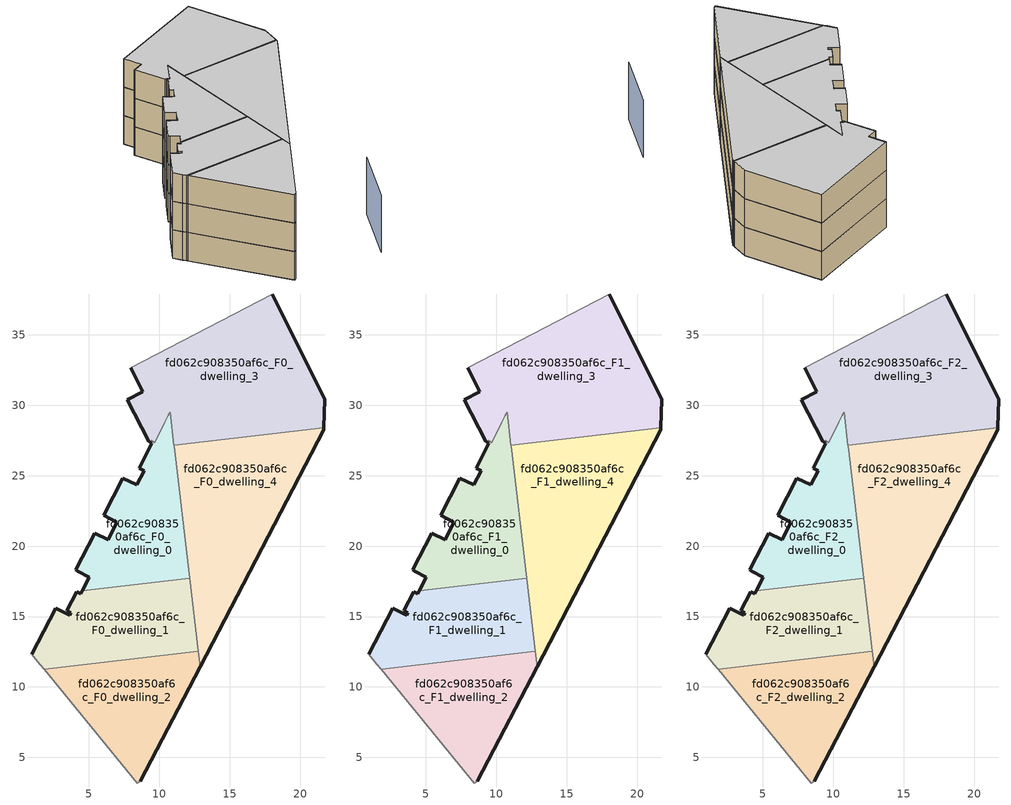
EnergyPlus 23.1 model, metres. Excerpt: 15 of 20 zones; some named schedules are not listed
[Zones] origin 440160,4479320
fd062c908350af6c_F0_dwelling_0
 floor ground (EU_floor_Construction): 12.16,17.74 10.76,29.53 10.64,29.28 9.68,27.36 9.42,27.51 9.35,27.38 9.48,27.3 8.59,25.53 8.92,25.35 8.41,24.35 7.41,24.83 6.04,22.19 6.99,21.7 6.36,20.44 5.43,20.93 4.07,18.31 4.2,18.24 4.22,18.22 5.01,17.78 4.54,16.84 z0
 wall outside (EU_wall_Construction): 4.54,16.84 5.01,17.78 4.22,18.22 4.2,18.24 4.07,18.31 5.43,20.93 6.36,20.44 6.99,21.7 6.04,22.19 7.41,24.83 8.41,24.35 8.92,25.35 8.59,25.53 9.48,27.3 9.35,27.38 z0:3
 wall to fd062c908350af6c_F0_dwelling_3 (EU_wall_Construction): 9.35,27.38 9.42,27.51 9.68,27.36 10.4,28.79 / 10.65,29.29 10.76,29.53 11.04,27.16 / 10.4,28.8 10.64,29.28 z0:3
 wall to fd062c908350af6c_F0_dwelling_1 (EU_wall_Construction): 12.16,17.74 4.54,16.84 z0:3
 wall to fd062c908350af6c_F0_dwelling_4 (EU_wall_Construction): 11.05,27.11 12.16,17.74 / 11.04,27.16 11.05,27.12 z0:3
fd062c908350af6c_F0_dwelling_1
 floor ground (EU_floor_Construction): 12.77,12.55 12.16,17.74 4.54,16.84 4.43,16.62 4.13,16.78 3.41,15.43 3.72,15.28 3.63,15.08 2.64,15.58 0.95,12.33 1.52,11.63 1.82,11.26 z0
 wall outside (EU_wall_Construction): 0.95,12.33 2.64,15.58 3.63,15.08 3.72,15.28 3.41,15.43 4.13,16.78 4.43,16.62 4.54,16.84 z0:3
 wall adiabatic (EU_wall_Construction): 1.82,11.26 1.52,11.63 0.95,12.33 z0:3
 wall to fd062c908350af6c_F0_dwelling_2 (EU_wall_Construction): 12.77,12.55 1.82,11.26 z0:3
 wall to fd062c908350af6c_F0_dwelling_4 (EU_wall_Construction): 12.16,17.74 12.77,12.55 z0:3
fd062c908350af6c_F0_dwelling_2
 floor ground (EU_floor_Construction): 8.66,3.32 12.9,11.44 12.77,12.55 1.82,11.26 8.43,3.18 z0
 wall outside (EU_wall_Construction): 12.9,11.44 8.66,3.32 z0:3
 wall adiabatic (EU_wall_Construction): 8.66,3.32 8.43,3.18 1.82,11.26 z0:3
 wall to fd062c908350af6c_F0_dwelling_4 (EU_wall_Construction): 12.77,12.55 12.9,11.44 z0:3
fd062c908350af6c_F0_dwelling_3
 floor ground (EU_floor_Construction): 21.68,28.42 21.75,30.45 18.02,37.91 7.97,32.67 8.81,30.97 7.74,30.39 9.25,27.44 9.35,27.38 9.42,27.51 9.68,27.36 10.64,29.29 10.76,29.53 11.04,27.16 z0
 wall outside (EU_wall_Construction): 9.35,27.38 9.25,27.44 7.74,30.39 8.81,30.97 7.97,32.67 / 18.02,37.91 21.75,30.45 21.68,28.42 z0:3
 wall adiabatic (EU_wall_Construction): 7.97,32.67 18.02,37.91 z0:3
 wall to fd062c908350af6c_F0_dwelling_4 (EU_wall_Construction): 21.68,28.42 11.04,27.16 z0:3
fd062c908350af6c_F0_dwelling_4
 floor ground (EU_floor_Construction): 12.9,11.44 21.68,28.26 21.68,28.37 21.68,28.42 11.04,27.16 11.05,27.12 z0
 wall outside (EU_wall_Construction): 21.68,28.42 21.68,28.37 21.68,28.26 12.9,11.44 z0:3
fd062c908350af6c_F1_dwelling_0
 floor to fd062c908350af6c_F0_dwelling_0 (EU_floor_Construction): 12.16,17.74 10.76,29.53 9.68,27.36 9.42,27.51 9.35,27.38 9.48,27.3 8.59,25.53 8.92,25.35 8.41,24.35 7.41,24.83 6.04,22.19 6.99,21.7 6.36,20.44 5.43,20.93 4.07,18.31 4.2,18.24 4.22,18.22 5.01,17.78 4.54,16.84 z3
 wall outside (EU_wall_Construction): 4.54,16.84 5.01,17.78 4.22,18.22 4.2,18.24 4.07,18.31 5.43,20.93 6.36,20.44 6.99,21.7 6.04,22.19 7.41,24.83 8.41,24.35 8.92,25.35 8.59,25.53 9.48,27.3 9.35,27.38 z3:6
 wall to fd062c908350af6c_F1_dwelling_3 (EU_wall_Construction): 9.35,27.38 9.42,27.51 9.68,27.36 10.4,28.79 / 10.65,29.29 10.76,29.53 11.04,27.16 / 10.4,28.8 10.64,29.28 z3:6
 wall to fd062c908350af6c_F1_dwelling_1 (EU_wall_Construction): 12.16,17.74 4.54,16.84 z3:6
 wall to fd062c908350af6c_F1_dwelling_4 (EU_wall_Construction): 11.05,27.11 12.16,17.74 / 11.04,27.16 11.05,27.12 z3:6
fd062c908350af6c_F1_dwelling_1
 floor to fd062c908350af6c_F0_dwelling_1 (EU_floor_Construction): 12.77,12.55 12.16,17.74 4.54,16.84 4.43,16.62 4.13,16.78 3.41,15.43 3.72,15.28 3.63,15.08 2.64,15.58 0.95,12.33 1.52,11.63 1.82,11.26 z3
 wall outside (EU_wall_Construction): 0.95,12.33 2.64,15.58 3.63,15.08 3.72,15.28 3.41,15.43 4.13,16.78 4.43,16.62 4.54,16.84 z3:6
 wall adiabatic (EU_wall_Construction): 1.82,11.26 1.52,11.63 0.95,12.33 z3:6
 wall to fd062c908350af6c_F1_dwelling_2 (EU_wall_Construction): 12.77,12.55 1.82,11.26 z3:6
 wall to fd062c908350af6c_F1_dwelling_4 (EU_wall_Construction): 12.16,17.74 12.77,12.55 z3:6
fd062c908350af6c_F1_dwelling_2
 floor to fd062c908350af6c_F0_dwelling_2 (EU_floor_Construction): 8.66,3.32 12.9,11.44 12.77,12.55 1.82,11.26 8.43,3.18 z3
 wall outside (EU_wall_Construction): 12.9,11.44 8.66,3.32 z3:6
 wall adiabatic (EU_wall_Construction): 8.66,3.32 8.43,3.18 1.82,11.26 z3:6
 wall to fd062c908350af6c_F1_dwelling_4 (EU_wall_Construction): 12.77,12.55 12.9,11.44 z3:6
fd062c908350af6c_F1_dwelling_3
 floor to fd062c908350af6c_F0_dwelling_3 (EU_floor_Construction): 21.68,28.42 21.75,30.45 18.02,37.91 7.97,32.67 8.81,30.97 7.74,30.39 9.25,27.44 9.35,27.38 9.42,27.51 9.68,27.36 10.64,29.28 10.76,29.53 11.04,27.16 z3
 wall outside (EU_wall_Construction): 9.35,27.38 9.25,27.44 7.74,30.39 8.81,30.97 7.97,32.67 / 18.02,37.91 21.75,30.45 21.68,28.42 z3:6
 wall adiabatic (EU_wall_Construction): 7.97,32.67 18.02,37.91 z3:6
 wall to fd062c908350af6c_F1_dwelling_4 (EU_wall_Construction): 21.68,28.42 11.04,27.16 z3:6
fd062c908350af6c_F1_dwelling_4
 floor to fd062c908350af6c_F0_dwelling_4 (EU_floor_Construction): 12.9,11.44 21.68,28.26 21.68,28.37 21.68,28.42 11.04,27.16 11.05,27.12 z3
 wall outside (EU_wall_Construction): 21.68,28.42 21.68,28.37 21.68,28.26 12.9,11.44 z3:6
fd062c908350af6c_F2_dwelling_0
 floor to fd062c908350af6c_F1_dwelling_0 (EU_floor_Construction): 12.16,17.74 10.76,29.53 9.68,27.36 9.42,27.51 9.35,27.38 9.48,27.3 8.59,25.53 8.92,25.35 8.41,24.35 7.41,24.83 6.04,22.19 6.99,21.7 6.36,20.44 5.43,20.93 4.07,18.31 4.2,18.24 4.22,18.22 5.01,17.78 4.54,16.84 z6
 wall outside (EU_wall_Construction): 4.54,16.84 5.01,17.78 4.22,18.22 4.2,18.24 4.07,18.31 5.43,20.93 6.36,20.44 6.99,21.7 6.04,22.19 7.41,24.83 8.41,24.35 8.92,25.35 8.59,25.53 9.48,27.3 9.35,27.38 z6:9
 wall to fd062c908350af6c_F2_dwelling_3 (EU_wall_Construction): 9.35,27.38 9.42,27.51 9.68,27.36 10.4,28.79 / 10.65,29.29 10.76,29.53 11.04,27.16 / 10.4,28.8 10.64,29.28 z6:9
 wall to fd062c908350af6c_F2_dwelling_1 (EU_wall_Construction): 12.16,17.74 4.54,16.84 z6:9
 wall to fd062c908350af6c_F2_dwelling_4 (EU_wall_Construction): 11.05,27.11 12.16,17.74 / 11.04,27.16 11.05,27.12 z6:9
 ceiling to fd062c908350af6c_F3_dwelling_0 (EU_floor_Construction): 10.76,29.53 12.16,17.74 4.54,16.84 5.01,17.78 4.22,18.22 4.2,18.24 4.07,18.31 5.43,20.93 6.36,20.44 6.99,21.7 6.04,22.19 7.41,24.83 8.41,24.35 8.92,25.35 8.59,25.53 9.48,27.3 9.35,27.38 9.42,27.51 9.68,27.36 z9
fd062c908350af6c_F2_dwelling_1
 floor to fd062c908350af6c_F1_dwelling_1 (EU_floor_Construction): 12.77,12.55 12.16,17.74 4.54,16.84 4.43,16.62 4.13,16.78 3.41,15.43 3.72,15.28 3.63,15.08 2.64,15.58 0.95,12.33 1.52,11.63 1.82,11.26 z6
 wall outside (EU_wall_Construction): 0.95,12.33 2.64,15.58 3.63,15.08 3.72,15.28 3.41,15.43 4.13,16.78 4.43,16.62 4.54,16.84 z6:9
 wall adiabatic (EU_wall_Construction): 1.82,11.26 1.52,11.63 0.95,12.33 z6:9
 wall to fd062c908350af6c_F2_dwelling_2 (EU_wall_Construction): 12.77,12.55 1.82,11.26 z6:9
 wall to fd062c908350af6c_F2_dwelling_4 (EU_wall_Construction): 12.16,17.74 12.77,12.55 z6:9
 ceiling to fd062c908350af6c_F3_dwelling_1 (EU_floor_Construction): 12.16,17.74 12.77,12.55 1.82,11.26 1.52,11.63 0.95,12.33 2.64,15.58 3.63,15.08 3.72,15.28 3.41,15.43 4.13,16.78 4.43,16.62 4.54,16.84 z9
fd062c908350af6c_F2_dwelling_2
 floor to fd062c908350af6c_F1_dwelling_2 (EU_floor_Construction): 8.66,3.32 12.9,11.44 12.77,12.55 1.82,11.26 8.43,3.18 z6
 wall outside (EU_wall_Construction): 12.9,11.44 8.66,3.32 z6:9
 wall adiabatic (EU_wall_Construction): 8.66,3.32 8.43,3.18 1.82,11.26 z6:9
 wall to fd062c908350af6c_F2_dwelling_4 (EU_wall_Construction): 12.77,12.55 12.9,11.44 z6:9
 ceiling to fd062c908350af6c_F3_dwelling_2 (EU_floor_Construction): 12.77,12.55 12.9,11.44 8.66,3.32 8.43,3.18 1.82,11.26 z9
fd062c908350af6c_F2_dwelling_3
 floor to fd062c908350af6c_F1_dwelling_3 (EU_floor_Construction): 21.68,28.42 21.75,30.45 18.02,37.91 7.97,32.67 8.81,30.97 7.74,30.39 9.25,27.44 9.35,27.38 9.42,27.51 9.68,27.36 10.64,29.28 10.76,29.53 11.04,27.16 z6
 wall outside (EU_wall_Construction): 9.35,27.38 9.25,27.44 7.74,30.39 8.81,30.97 7.97,32.67 / 18.02,37.91 21.75,30.45 21.68,28.42 z6:9
 wall adiabatic (EU_wall_Construction): 7.97,32.67 18.02,37.91 z6:9
 wall to fd062c908350af6c_F2_dwelling_4 (EU_wall_Construction): 21.68,28.42 11.04,27.16 z6:9
 ceiling to fd062c908350af6c_F3_dwelling_3 (EU_floor_Construction): 18.02,37.91 21.75,30.45 21.68,28.42 11.04,27.16 10.76,29.53 10.64,29.28 9.68,27.36 9.42,27.51 9.35,27.38 9.25,27.44 7.74,30.39 8.81,30.97 7.97,32.67 z9
fd062c908350af6c_F2_dwelling_4
 floor to fd062c908350af6c_F1_dwelling_4 (EU_floor_Construction): 12.9,11.44 21.68,28.26 21.68,28.37 21.68,28.42 11.04,27.16 11.05,27.12 z6
 wall outside (EU_wall_Construction): 21.68,28.42 21.68,28.37 21.68,28.26 12.9,11.44 z6:9
 ceiling to fd062c908350af6c_F3_dwelling_4 (EU_floor_Construction): 21.68,28.42 21.68,28.37 21.68,28.26 12.9,11.44 11.05,27.12 11.04,27.16 z9
shading: 17.84,3.42 20.34,10.17 z0:6
[Building]
EU S2 Campaign: North Axis=0; Terrain=City; Solar Distribution=FullExterior
[Site:Location]
Madrid: Latitude=40.5; Longitude=-3.5; Time Zone=1; Elevation=609
[SizingPeriod:WeatherFileDays]
AnnualSizingPeriod: Begin Month=1; Begin Day of Month=1; End Month=12; End Day of Month=31; Day of Week for Start Day=Monday; Use Weather File Daylight Saving Period=No; Use Weather File Rain and Snow Indicators=No
[MATERIAL]
EU_InternalMass_Material: Roughness=MediumRough; Thickness=0.1; Conductivity=1; Density=1800; Specific Heat=900; Thermal Absorptance=0.9; Solar Absorptance=0.7; Visible Absorptance=0.7
[MATERIAL:NOMASS] Roughness=MediumRough; Thermal Absorptance=0.9; Solar Absorptance=0.7; Visible Absorptance=0.7
Name | Thermal Resistance
EU_wall_NoMass | 1.60022
EU_floor_NoMass | 0.470652
[CONSTRUCTION]
EU_wall_Construction: EU_wall_NoMass
EU_floor_Construction: EU_floor_NoMass
EU_InternalMass_Construction: EU_InternalMass_Material
[ZONE] Type=1; Multiplier=1; Ceiling Height=autocalculate; Floor Area=autocalculate; Part of Total Floor Area=Yes
Name | Volume
fd062c908350af6c_F0_dwelling_0 | 155.05
fd062c908350af6c_F1_dwelling_0; fd062c908350af6c_F2_dwelling_0 | 155.053
fd062c908350af6c_F0_dwelling_1; fd062c908350af6c_F1_dwelling_1; fd062c908350af6c_F2_dwelling_1 | 162.323
fd062c908350af6c_F0_dwelling_2; fd062c908350af6c_F1_dwelling_2; fd062c908350af6c_F2_dwelling_2 | 156.542
fd062c908350af6c_F0_dwelling_3 | 289.149
fd062c908350af6c_F1_dwelling_3; fd062c908350af6c_F2_dwelling_3 | 289.157
fd062c908350af6c_F0_dwelling_4; fd062c908350af6c_F1_dwelling_4; fd062c908350af6c_F2_dwelling_4 | 256.461
[INTERNALMASS] Construction=EU_InternalMass_Construction
Name | Zone or ZoneList | Surface Area
fd062c908350af6c_F0_dwelling_0_EU_InternalMass | fd062c908350af6c_F0_dwelling_0 | 51.6824
fd062c908350af6c_F0_dwelling_1_EU_InternalMass | fd062c908350af6c_F0_dwelling_1 | 54.1053
fd062c908350af6c_F0_dwelling_2_EU_InternalMass | fd062c908350af6c_F0_dwelling_2 | 52.1852
fd062c908350af6c_F0_dwelling_3_EU_InternalMass | fd062c908350af6c_F0_dwelling_3 | 96.381
fd062c908350af6c_F0_dwelling_4_EU_InternalMass | fd062c908350af6c_F0_dwelling_4 | 85.4937
fd062c908350af6c_F1_dwelling_0_EU_InternalMass | fd062c908350af6c_F1_dwelling_0 | 51.6824
fd062c908350af6c_F1_dwelling_1_EU_InternalMass | fd062c908350af6c_F1_dwelling_1 | 54.1053
fd062c908350af6c_F1_dwelling_2_EU_InternalMass | fd062c908350af6c_F1_dwelling_2 | 52.1852
fd062c908350af6c_F1_dwelling_3_EU_InternalMass | fd062c908350af6c_F1_dwelling_3 | 96.381
fd062c908350af6c_F1_dwelling_4_EU_InternalMass | fd062c908350af6c_F1_dwelling_4 | 85.4937
fd062c908350af6c_F2_dwelling_0_EU_InternalMass | fd062c908350af6c_F2_dwelling_0 | 51.6824
fd062c908350af6c_F2_dwelling_1_EU_InternalMass | fd062c908350af6c_F2_dwelling_1 | 54.1053
fd062c908350af6c_F2_dwelling_2_EU_InternalMass | fd062c908350af6c_F2_dwelling_2 | 52.1852
fd062c908350af6c_F2_dwelling_3_EU_InternalMass | fd062c908350af6c_F2_dwelling_3 | 96.381
fd062c908350af6c_F2_dwelling_4_EU_InternalMass | fd062c908350af6c_F2_dwelling_4 | 85.4937
[OTHEREQUIPMENT] Fuel Type=Electricity; Design Level Calculation Method=Watts/Area; Power per Zone Floor Area=1; Fraction Latent=0; Fraction Radiant=0; Fraction Lost=0; Carbon Dioxide Generation Rate=0; EndUse Subcategory=EU_Step8_InternalGains
Name | Zone or ZoneList or Space or SpaceList | Schedule
EU_Step8_InternalGain_fd062c908350af6c_F0_dwelling_0_f000 | fd062c908350af6c_F0_dwelling_0 | EU_Step8_GainSchedule_fd062c908350af6c_F0_dwelling_0_f000
EU_Step8_InternalGain_fd062c908350af6c_F0_dwelling_1_f000 | fd062c908350af6c_F0_dwelling_1 | EU_Step8_GainSchedule_fd062c908350af6c_F0_dwelling_1_f000
EU_Step8_InternalGain_fd062c908350af6c_F0_dwelling_2_f000 | fd062c908350af6c_F0_dwelling_2 | EU_Step8_GainSchedule_fd062c908350af6c_F0_dwelling_2_f000
EU_Step8_InternalGain_fd062c908350af6c_F0_dwelling_3_f000 | fd062c908350af6c_F0_dwelling_3 | EU_Step8_GainSchedule_fd062c908350af6c_F0_dwelling_3_f000
EU_Step8_InternalGain_fd062c908350af6c_F0_dwelling_4_f000 | fd062c908350af6c_F0_dwelling_4 | EU_Step8_GainSchedule_fd062c908350af6c_F0_dwelling_4_f000
EU_Step8_InternalGain_fd062c908350af6c_F1_dwelling_0_f000 | fd062c908350af6c_F1_dwelling_0 | EU_Step8_GainSchedule_fd062c908350af6c_F1_dwelling_0_f000
EU_Step8_InternalGain_fd062c908350af6c_F1_dwelling_1_f000 | fd062c908350af6c_F1_dwelling_1 | EU_Step8_GainSchedule_fd062c908350af6c_F1_dwelling_1_f000
EU_Step8_InternalGain_fd062c908350af6c_F1_dwelling_2_f000 | fd062c908350af6c_F1_dwelling_2 | EU_Step8_GainSchedule_fd062c908350af6c_F1_dwelling_2_f000
EU_Step8_InternalGain_fd062c908350af6c_F1_dwelling_3_f000 | fd062c908350af6c_F1_dwelling_3 | EU_Step8_GainSchedule_fd062c908350af6c_F1_dwelling_3_f000
EU_Step8_InternalGain_fd062c908350af6c_F1_dwelling_4_f000 | fd062c908350af6c_F1_dwelling_4 | EU_Step8_GainSchedule_fd062c908350af6c_F1_dwelling_4_f000
EU_Step8_InternalGain_fd062c908350af6c_F2_dwelling_0_f000 | fd062c908350af6c_F2_dwelling_0 | EU_Step8_GainSchedule_fd062c908350af6c_F2_dwelling_0_f000
EU_Step8_InternalGain_fd062c908350af6c_F2_dwelling_1_f000 | fd062c908350af6c_F2_dwelling_1 | EU_Step8_GainSchedule_fd062c908350af6c_F2_dwelling_1_f000
EU_Step8_InternalGain_fd062c908350af6c_F2_dwelling_2_f000 | fd062c908350af6c_F2_dwelling_2 | EU_Step8_GainSchedule_fd062c908350af6c_F2_dwelling_2_f000
EU_Step8_InternalGain_fd062c908350af6c_F2_dwelling_3_f000 | fd062c908350af6c_F2_dwelling_3 | EU_Step8_GainSchedule_fd062c908350af6c_F2_dwelling_3_f000
EU_Step8_InternalGain_fd062c908350af6c_F2_dwelling_4_f000 | fd062c908350af6c_F2_dwelling_4 | EU_Step8_GainSchedule_fd062c908350af6c_F2_dwelling_4_f000
[ZONEVENTILATION:DESIGNFLOWRATE] Schedule=EU_AlwaysOn; Design Flow Rate Calculation Method=AirChanges/Hour; Air Changes per Hour=0.480704; Ventilation Type=Natural; Fan Pressure Rise=0; Fan Total Efficiency=1; Constant Term Coefficient=1; Temperature Term Coefficient=0; Velocity Term Coefficient=0; Velocity Squared Term Coefficient=0; Minimum Indoor Temperature=-100; Maximum Indoor Temperature=100; Delta Temperature=-100; Minimum Outdoor Temperature=-100; Maximum Outdoor Temperature=100; Maximum Wind Speed=40
Name | Zone or ZoneList or Space or SpaceList
EU_ConstantAir_fd062c908350af6c_F0_dwelling_0 | fd062c908350af6c_F0_dwelling_0
EU_ConstantAir_fd062c908350af6c_F0_dwelling_1 | fd062c908350af6c_F0_dwelling_1
EU_ConstantAir_fd062c908350af6c_F0_dwelling_2 | fd062c908350af6c_F0_dwelling_2
EU_ConstantAir_fd062c908350af6c_F0_dwelling_3 | fd062c908350af6c_F0_dwelling_3
EU_ConstantAir_fd062c908350af6c_F0_dwelling_4 | fd062c908350af6c_F0_dwelling_4
EU_ConstantAir_fd062c908350af6c_F1_dwelling_0 | fd062c908350af6c_F1_dwelling_0
EU_ConstantAir_fd062c908350af6c_F1_dwelling_1 | fd062c908350af6c_F1_dwelling_1
EU_ConstantAir_fd062c908350af6c_F1_dwelling_2 | fd062c908350af6c_F1_dwelling_2
EU_ConstantAir_fd062c908350af6c_F1_dwelling_3 | fd062c908350af6c_F1_dwelling_3
EU_ConstantAir_fd062c908350af6c_F1_dwelling_4 | fd062c908350af6c_F1_dwelling_4
EU_ConstantAir_fd062c908350af6c_F2_dwelling_0 | fd062c908350af6c_F2_dwelling_0
EU_ConstantAir_fd062c908350af6c_F2_dwelling_1 | fd062c908350af6c_F2_dwelling_1
EU_ConstantAir_fd062c908350af6c_F2_dwelling_2 | fd062c908350af6c_F2_dwelling_2
EU_ConstantAir_fd062c908350af6c_F2_dwelling_3 | fd062c908350af6c_F2_dwelling_3
EU_ConstantAir_fd062c908350af6c_F2_dwelling_4 | fd062c908350af6c_F2_dwelling_4
[HVACTEMPLATE:THERMOSTAT] Constant Heating Setpoint=20; Constant Cooling Setpoint=50
EU_HeatOnly_fd062c908350af6c_F0_dwelling_0; EU_HeatOnly_fd062c908350af6c_F0_dwelling_1; EU_HeatOnly_fd062c908350af6c_F0_dwelling_2; EU_HeatOnly_fd062c908350af6c_F0_dwelling_3; EU_HeatOnly_fd062c908350af6c_F0_dwelling_4; EU_HeatOnly_fd062c908350af6c_F1_dwelling_0; EU_HeatOnly_fd062c908350af6c_F1_dwelling_1; EU_HeatOnly_fd062c908350af6c_F1_dwelling_2; EU_HeatOnly_fd062c908350af6c_F1_dwelling_3; EU_HeatOnly_fd062c908350af6c_F1_dwelling_4; EU_HeatOnly_fd062c908350af6c_F2_dwelling_0; EU_HeatOnly_fd062c908350af6c_F2_dwelling_1; EU_HeatOnly_fd062c908350af6c_F2_dwelling_2; EU_HeatOnly_fd062c908350af6c_F2_dwelling_3; EU_HeatOnly_fd062c908350af6c_F2_dwelling_4; EU_HeatOnly_fd062c908350af6c_F3_dwelling_0; EU_HeatOnly_fd062c908350af6c_F3_dwelling_1; EU_HeatOnly_fd062c908350af6c_F3_dwelling_2; EU_HeatOnly_fd062c908350af6c_F3_dwelling_3; EU_HeatOnly_fd062c908350af6c_F3_dwelling_4
[HVACTEMPLATE:ZONE:IDEALLOADSAIRSYSTEM] System Availability Schedule=EU_AlwaysOn; Maximum Heating Supply Air Temperature=50; Minimum Cooling Supply Air Temperature=13; Maximum Heating Supply Air Humidity Ratio=0.0156; Minimum Cooling Supply Air Humidity Ratio=0.0077; Heating Limit=NoLimit; Cooling Limit=NoLimit; Heating Availability Schedule=EU_AlwaysOn; Cooling Availability Schedule=EU_CoolingOff; Dehumidification Control Type=ConstantSensibleHeatRatio; Cooling Sensible Heat Ratio=0.7; Dehumidification Setpoint=60; Humidification Control Type=None; Humidification Setpoint=30; Outdoor Air Method=None; Outdoor Air Flow Rate per Person=0.00944; Outdoor Air Flow Rate per Zone Floor Area=0; Outdoor Air Flow Rate per Zone=0; Demand Controlled Ventilation Type=None; Outdoor Air Economizer Type=NoEconomizer; Heat Recovery Type=None; Sensible Heat Recovery Effectiveness=0.7; Latent Heat Recovery Effectiveness=0.65
Name | Template Thermostat
fd062c908350af6c_F0_dwelling_0 | EU_HeatOnly_fd062c908350af6c_F0_dwelling_0
fd062c908350af6c_F0_dwelling_1 | EU_HeatOnly_fd062c908350af6c_F0_dwelling_1
fd062c908350af6c_F0_dwelling_2 | EU_HeatOnly_fd062c908350af6c_F0_dwelling_2
fd062c908350af6c_F0_dwelling_3 | EU_HeatOnly_fd062c908350af6c_F0_dwelling_3
fd062c908350af6c_F0_dwelling_4 | EU_HeatOnly_fd062c908350af6c_F0_dwelling_4
fd062c908350af6c_F1_dwelling_0 | EU_HeatOnly_fd062c908350af6c_F1_dwelling_0
fd062c908350af6c_F1_dwelling_1 | EU_HeatOnly_fd062c908350af6c_F1_dwelling_1
